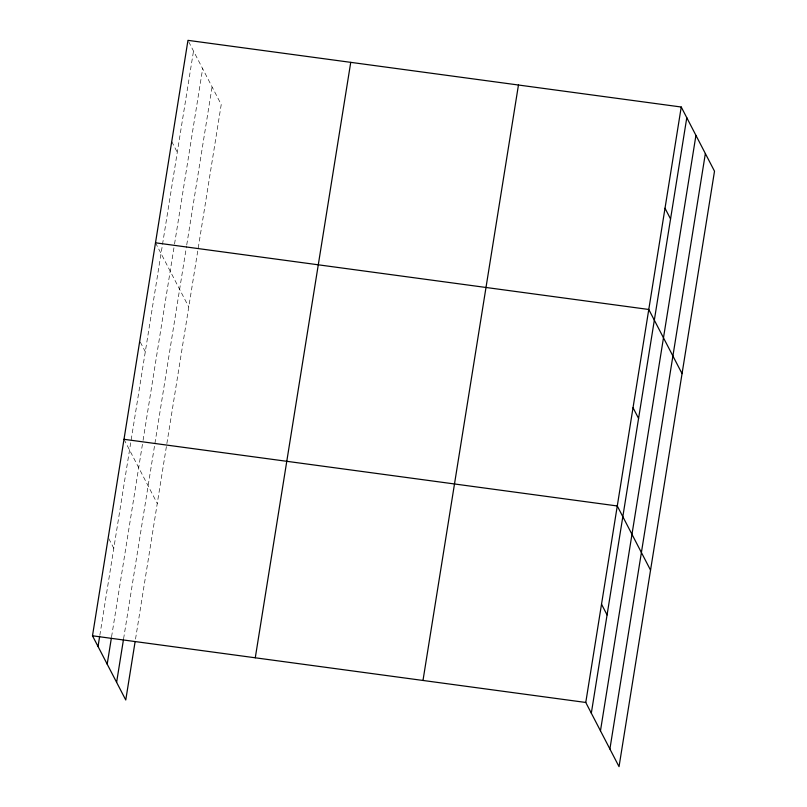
<?xml version="1.0" encoding="UTF-8"?>
<svg xmlns="http://www.w3.org/2000/svg" width="807" height="807" viewBox="0 0 807 807"><rect width="100%" height="100%" fill="white"/><g stroke="black" fill="none" stroke-linecap="round" stroke-linejoin="round"><path stroke-width="0.61" stroke-dasharray="4.04 3.03" d="M99.836 635.311L193.509 51.053M111.578 636.794L142.879 441.54M143.081 440.289L174.352 245.227M174.544 243.996L202.658 68.706M123.592 638.801L186.548 246.135M186.74 244.894L212.08 86.884M135.526 639.043L221.229 104.537L188.515 41.419M171.73 141.578L177.278 152.281M155.499 242.806L188.767 306.983M140.297 342.118L145.29 351.751M123.996 439.301L157.264 503.487M108.794 538.622L113.787 548.256"/><path stroke-width="1.21" d="M135.132 641.525L125.761 699.982L92.492 635.795L187.96 40.35L681.239 107.018L714.508 171.205L619.04 766.65L585.771 702.463L681.239 107.018M98.04 646.498L99.634 636.552M107.19 664.151L111.376 638.034M116.611 682.329L123.39 640.052M255.274 657.796L350.742 62.351M422.989 680.462L518.457 85.017M591.319 713.176L686.787 117.721M600.469 730.819L695.937 135.374M609.9 749.007L705.358 153.552M155.499 242.806L648.778 309.474L682.056 373.651M123.996 439.301L617.274 505.969L650.543 570.156M92.492 635.795L585.771 702.463M665.008 208.246L670.556 218.949M633.031 407.717L638.579 418.43M601.528 604.221L607.076 614.924"/></g></svg>
